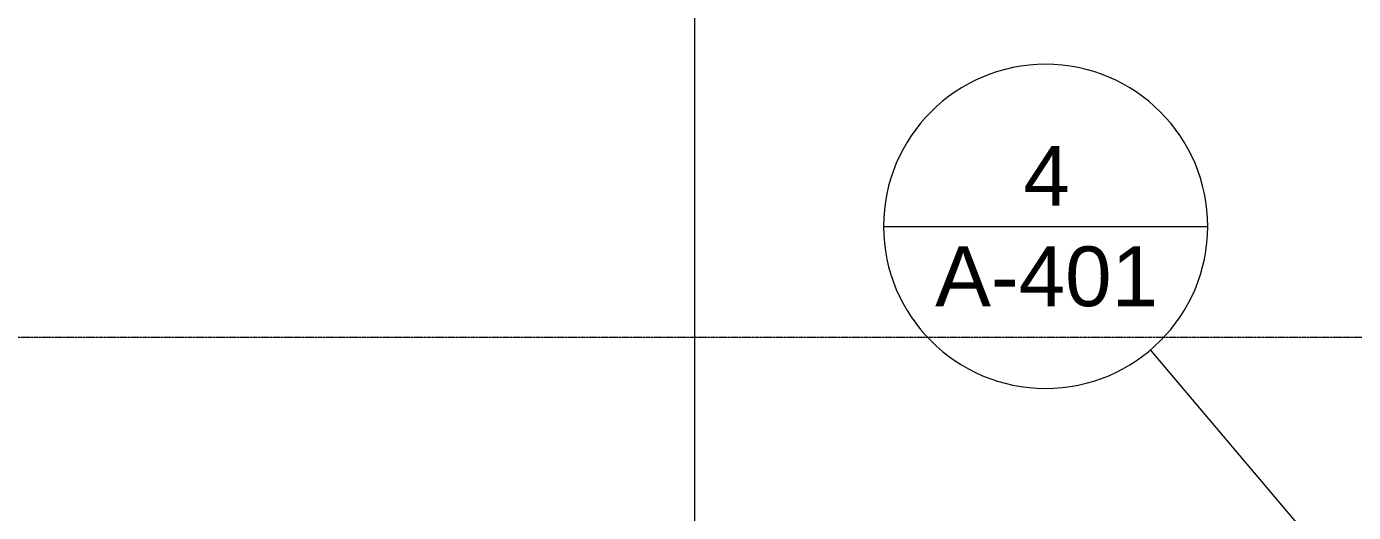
# Model space of a CAD drawing. Header units: inches. Extents: x 20616 to 28758, y -265 to 853.
# Drawn here: x 27987.7 to 28380.7, y 276.9 to 420.8 of the extents above; entities that cross this region are included whole.
import ezdxf

# ---------------------------------------------------------------- set-up
doc = ezdxf.new("R2010")
doc.units = ezdxf.units.IN
doc.header["$MEASUREMENT"] = 0
doc.linetypes.add('Grid Line 1_2_', pattern=[0.875, 0.5, -0.125, 0.125, -0.125])
for name, color, linetype, lineweight in [('A-ANNO-SYMB', 150, 'Continuous', 9), ('A-FLOR-LEVL', 51, 'Continuous', 9), ('G-ANNO-SYMB', 111, 'Continuous', 9)]:
    doc.layers.add(name, color=color, linetype=linetype, lineweight=lineweight)
doc.styles.add('Arial_2', font='arial.ttf', dxfattribs={"height": 17.703593})

# ---------------------------------------------------------------- blocks, each defined once
blk = doc.blocks.new('Section - Callout Head-19020-Section 8')
at = {"layer": 'A-ANNO-SYMB'}
blk.add_line((-22215.04, 361.61), (-22119.04, 361.61), dxfattribs=at)
for start, end in [(0, 180), (180, 360)]:
    blk.add_arc((-22167.04, 361.61), 48, start, end, dxfattribs=at)

msp = doc.modelspace()

# ---------------------------------------------------------------- linework, layer by layer
at = {"layer": 'A-ANNO-SYMB'}
msp.add_line((28369.70863, 266.94174), (28320.54525, 324.98509), dxfattribs=at)
at = {"layer": 'A-FLOR-LEVL', "linetype": 'Grid Line 1_2_'}
msp.add_line((23899.23414, 328.82637), (28709.59877, 328.82637), dxfattribs=at)
at = {"layer": 'G-ANNO-SYMB'}
msp.add_line((28185.55599, 543.44513), (28185.55599, -246.81697), dxfattribs=at)

# ---------------------------------------------------------------- block references
at = {"layer": 'A-ANNO-SYMB'}
msp.add_blockref('Section - Callout Head-19020-Section 8', (50456.5578, 0), dxfattribs=at)

# ---------------------------------------------------------------- texts
at = {"layer": 'A-ANNO-SYMB', "attachment_point": 2, "line_spacing_factor": 0.938532, "style": 'Arial_2'}
for s, insert, char_height, width in [('4', (28289.79856, 385.42975), 17.70359, 16.416), ('A-401', (28289.79856, 355.66502), 17.703593, 78.624)]:
    msp.add_mtext(s, dxfattribs=dict(at, insert=insert, char_height=char_height, width=width))

doc.saveas('drawing.dxf')
